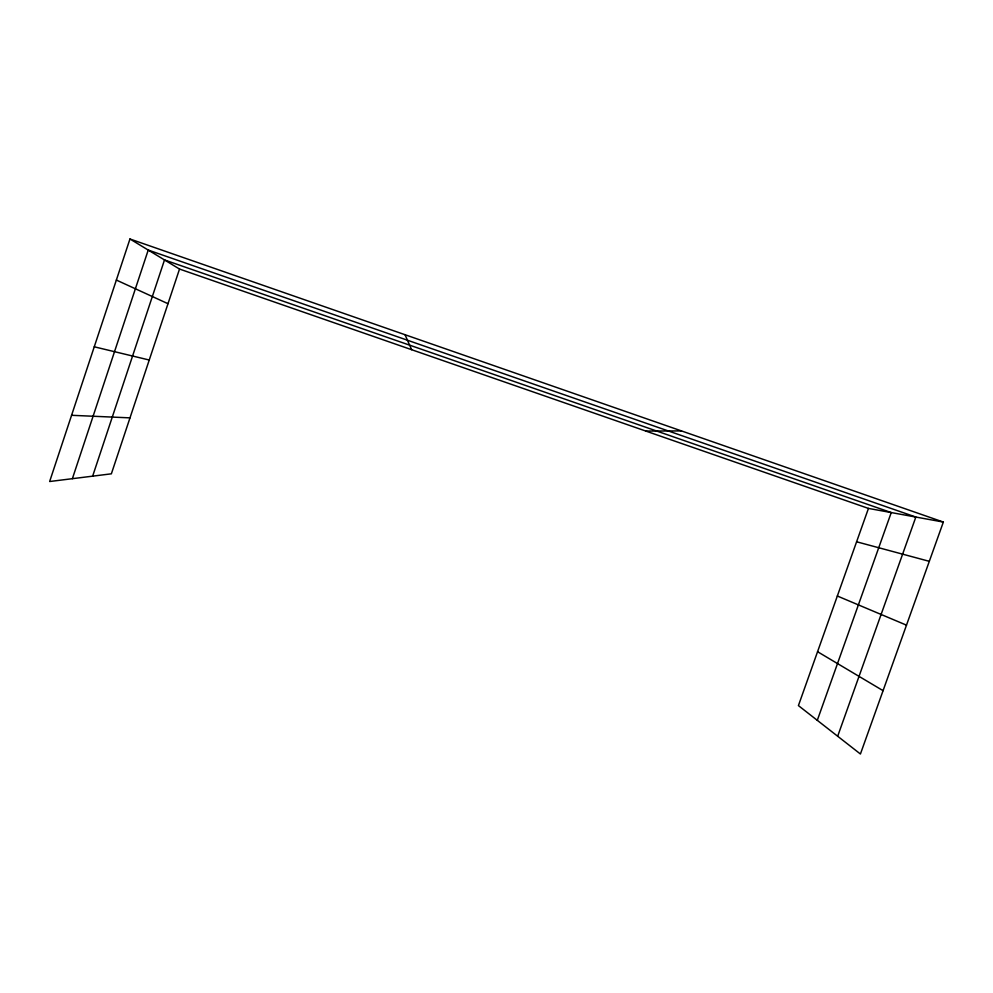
<?xml version="1.0" encoding="UTF-8"?>
<svg xmlns="http://www.w3.org/2000/svg" width="993" height="993" viewBox="0 0 993 993"><rect width="100%" height="100%" fill="white"/><g stroke="black" fill="none" stroke-linecap="round" stroke-linejoin="round"><path stroke-width="1.49" d="M129.959 238.99L49.65 481.518L111.365 473.822L179.522 269.053L129.959 238.99L943.35 522.057L860.422 754.01L798.422 705.601L868.453 508.416L943.35 522.057M72.377 478.688L148.23 250.062L915.844 517.055L837.67 736.247M92.647 476.156L164.503 259.943L891.242 512.574L817.301 720.335M645.81 431.061L681.483 430.925M71.583 415.297L129.996 417.867M94.261 346.805L149.248 360.025M856.599 541.781L929.311 561.33M179.522 269.053L868.453 508.416M837.335 596.011L906.485 625.156M116.367 280.063L167.991 303.697M817.562 651.706L883.075 690.669M405.02 334.703L411.623 349.697"/></g></svg>
